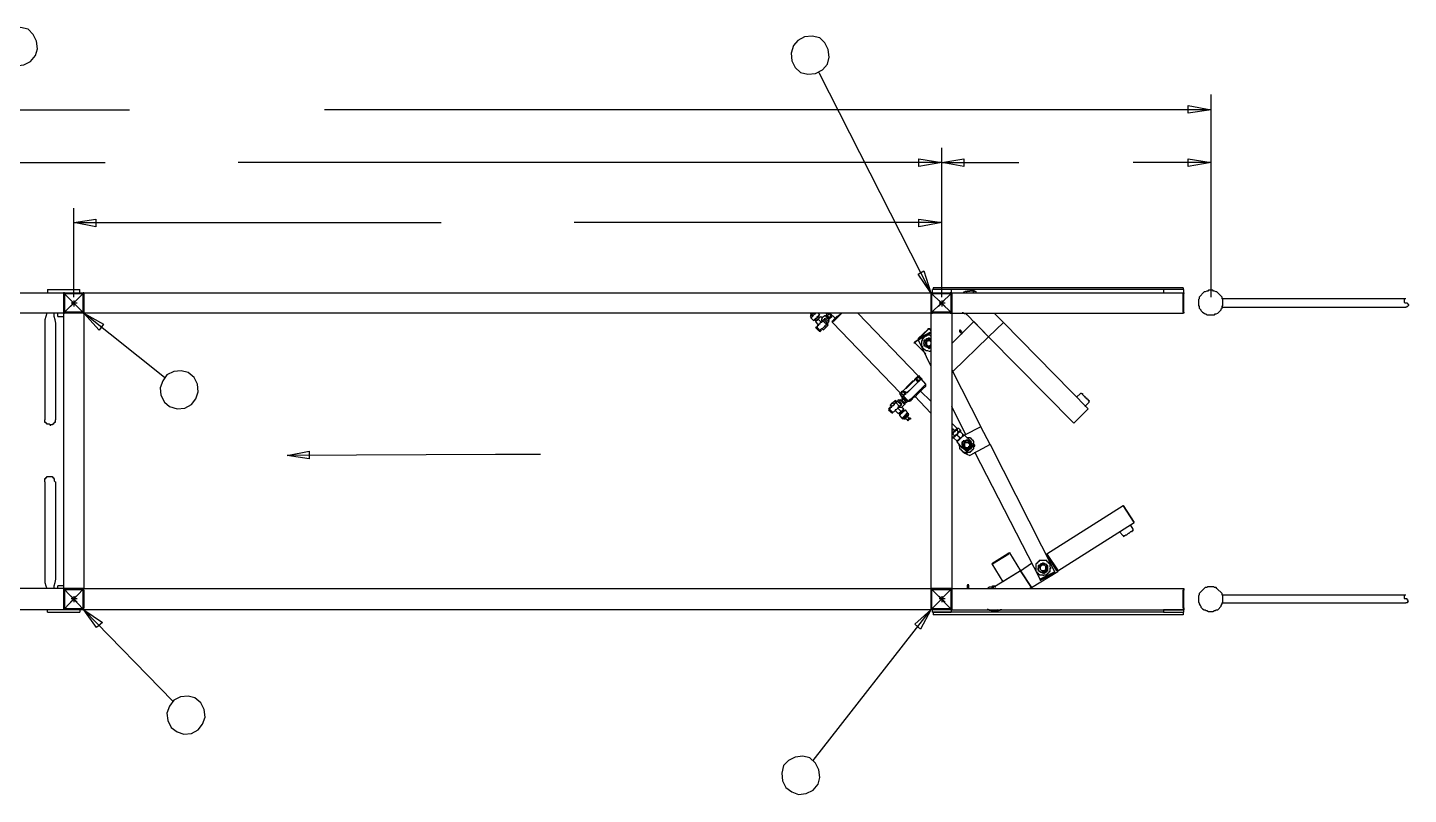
# Model space of a CAD drawing. Extents: x 41 to 1544, y 35 to 1189.
# Drawn here: x 344.3 to 735.6, y 509.3 to 726.5 of the extents above; entities that cross this region are included whole.
import ezdxf

# ---------------------------------------------------------------- set-up
doc = ezdxf.new("R2010")
doc.units = 0
doc.layers.add('2345-64C-02_Sort_layout', color=7, linetype='CONTINUOUS')

msp = doc.modelspace()

# ---------------------------------------------------------------- linework, layer by layer
at = {"layer": '2345-64C-02_Sort_layout', "color": 7}
for points in [[(339.12, 716.4), (341.04, 715.68), (343.2, 715.92), (345.12, 716.88), (346.56, 718.56), (347.04, 720.48), (346.8, 722.64), (345.84, 724.56), (344.4, 726), (342.24, 726.48), (340.08, 726.24), (338.16, 725.28), (336.72, 723.84), (336.24, 721.68), (336.48, 719.52), (337.44, 717.6), (339.12, 716.4)], [(563.28, 713.76), (565.44, 713.28), (567.6, 713.52), (569.52, 714.48), (570.96, 716.16), (571.44, 718.08), (571.2, 720.24), (570.24, 722.16), (568.8, 723.6), (566.64, 724.08), (564.48, 723.84), (562.56, 722.88), (561.36, 721.44), (560.64, 719.28), (560.88, 717.12), (561.84, 715.2), (563.28, 713.76)], [(568.56, 713.76), (600.24, 651.36), (596.64, 656.64), (598.32, 657.6), (600.24, 651.36)], [(679.68, 703.2), (673.2, 702.24), (673.2, 704.4), (679.68, 703.2)], [(679.68, 650.16), (679.68, 707.52)], [(121.92, 703.2), (373.2, 703.2)], [(679.68, 703.2), (428.4, 703.2)], [(603.36, 688.32), (596.88, 687.12), (596.88, 689.28), (603.36, 688.32)], [(603.36, 650.16), (603.36, 692.4)], [(603.36, 650.16), (603.36, 692.4)], [(603.36, 688.32), (609.6, 689.28), (609.6, 687.12), (603.36, 688.32)], [(679.68, 688.32), (673.2, 687.12), (673.2, 689.28), (679.68, 688.32)], [(679.68, 650.16), (679.68, 692.4)], [(161.76, 688.32), (366.24, 688.32)], [(603.36, 688.32), (403.92, 688.32)], [(603.36, 688.32), (625.2, 688.32)], [(679.68, 688.32), (657.6, 688.32)], [(357.36, 650.16), (357.36, 675.36)], [(603.36, 650.16), (603.36, 675.36)], [(357.36, 671.28), (363.6, 672.24), (363.6, 670.08), (357.36, 671.28)], [(357.36, 671.28), (461.52, 671.28)], [(603.36, 671.28), (499.2, 671.28)], [(603.36, 671.28), (596.88, 670.08), (596.88, 672.24), (603.36, 671.28)], [(164.64, 651.36), (354.48, 651.36), (354.48, 651.12)], [(349.92, 652.32), (359.04, 652.32)], [(349.92, 652.32), (349.92, 651.36)], [(354.72, 651.36), (354.48, 651.36), (354.48, 651.12)], [(354.72, 651.36), (354.48, 651.36)], [(354.48, 645.6), (360.24, 651.36)], [(354.48, 651.36), (360.24, 645.6)], [(354.48, 651.12), (354.48, 645.84)], [(354.48, 651.12), (354.48, 645.84)], [(354.72, 651.36), (360, 651.36)], [(354.72, 651.12), (354.72, 645.84)], [(354.72, 651.12), (360, 651.12)], [(359.04, 651.36), (359.04, 652.32)], [(360.24, 651.12), (360.24, 651.36), (360, 651.36)], [(360, 645.84), (360, 651.12)], [(360.24, 651.36), (600.24, 651.36), (600.24, 651.12)], [(360.24, 651.12), (360.24, 651.36)], [(360.24, 651.12), (360.24, 645.84)], [(360.24, 645.84), (360.24, 651.12)], [(600.72, 651.36), (600.24, 651.36), (600.24, 651.12)], [(606.24, 651.36), (600.24, 645.6)], [(600.24, 651.36), (606.24, 645.6)], [(600.24, 651.12), (600.24, 645.84)], [(600.24, 651.12), (600.24, 645.84)], [(600.72, 651.12), (600.48, 651.12)], [(600.48, 651.12), (600.48, 645.84)], [(606, 652.32), (600.72, 652.32)], [(600.72, 651.36), (600.72, 652.32)], [(600.72, 651.36), (605.76, 651.36)], [(600.72, 651.12), (605.76, 651.12)], [(671.76, 652.8), (600.96, 652.8)], [(600.96, 652.8), (600.96, 652.32)], [(666.24, 652.32), (600.96, 652.32)], [(606.24, 651.12), (606.24, 651.36), (605.76, 651.36)], [(605.76, 651.36), (606, 651.36)], [(606, 651.12), (605.76, 651.12)], [(605.76, 645.6), (606, 645.6), (606, 645.84), (606.24, 645.84), (606.24, 651.12)], [(606, 652.32), (606, 651.36)], [(606, 645.84), (606, 651.12)], [(606.24, 651.36), (606.24, 645.6)], [(606.24, 651.36), (671.76, 651.36)], [(609.6, 651.36), (609.6, 651.6), (609.84, 651.6), (610.08, 651.84), (611.28, 651.84)], [(610.32, 651.36), (610.56, 651.84)], [(612.24, 651.84), (610.56, 651.84)], [(611.28, 652.08), (612.48, 652.08), (612.48, 651.84), (612.96, 651.84), (612.96, 651.6), (613.2, 651.6)], [(612.48, 651.36), (612.24, 651.84)], [(666.24, 652.32), (666.24, 651.36)], [(672, 652.32), (666.24, 652.32)], [(666.24, 651.36), (672, 651.36)], [(671.76, 652.8), (671.76, 652.32)], [(671.76, 651.36), (671.76, 645.6)], [(671.76, 645.84), (671.76, 651.12)], [(672, 651.36), (672, 652.32)], [(672, 651.36), (672, 651.12)], [(672, 645.84), (672, 651.12)], [(679.68, 645.12), (680.64, 645.12), (680.88, 645.36), (681.12, 645.36), (681.6, 645.6), (682.56, 646.56), (682.56, 646.8), (682.8, 647.04), (682.8, 647.52), (683.04, 647.76), (683.04, 649.44), (682.8, 649.68), (682.8, 650.16), (681.36, 651.6), (681.12, 651.6), (680.64, 651.84), (680.4, 651.84), (680.16, 652.08), (678.96, 652.08), (678.72, 651.84), (678.48, 651.84), (678, 651.6), (677.76, 651.6), (676.32, 650.16), (676.32, 649.68), (676.08, 649.44), (676.08, 647.76), (676.32, 647.52), (676.32, 647.04), (676.8, 646.56), (676.8, 646.32), (677.28, 645.84), (677.76, 645.6), (678, 645.36), (678.24, 645.36), (678.48, 645.12), (679.68, 645.12)], [(734.88, 649.68), (682.8, 649.68)], [(734.88, 649.68), (734.64, 649.68), (734.4, 649.44), (734.4, 648.72), (734.64, 648.48), (734.88, 648.48), (735.12, 648.48), (735.6, 648), (735.6, 647.76), (735.36, 647.52), (735.12, 647.52), (735.12, 647.28), (734.88, 647.28)], [(354.48, 645.84), (354.48, 645.6), (354.72, 645.6)], [(354.48, 645.84), (354.48, 645.6)], [(354.72, 645.84), (354.72, 645.84)], [(360, 645.84), (354.72, 645.84)], [(358.08, 649.2), (356.4, 647.52)], [(356.64, 649.2), (358.32, 647.52)], [(356.64, 648.48), (358.32, 648.48)], [(357.36, 649.2), (357.36, 647.52)], [(360, 645.84), (360, 645.84)], [(360, 645.6), (360.24, 645.6), (360.24, 645.84)], [(600.24, 645.84), (600.24, 645.6), (360.24, 645.6), (360.24, 645.84)], [(600.24, 645.84), (600.48, 645.84), (600.48, 645.6), (600.72, 645.6)], [(600.48, 645.84), (600.72, 645.84)], [(605.76, 645.84), (600.72, 645.84)], [(604.08, 649.2), (602.4, 647.52)], [(602.64, 649.2), (604.32, 647.52)], [(602.64, 648.48), (604.32, 648.48)], [(603.36, 649.2), (603.36, 647.52)], [(605.76, 645.84), (606, 645.84)], [(610.56, 645.12), (610.32, 645.36), (609.84, 645.36), (609.6, 645.6), (609.36, 645.6), (609.36, 645.84)], [(672, 645.84), (672, 645.6)], [(682.8, 647.28), (734.88, 647.28)], [(354.48, 645.6), (211.2, 645.6)], [(349.68, 645.6), (349.44, 644.64), (349.2, 643.68), (349.2, 642.72), (349.2, 641.76)], [(349.2, 642.24), (349.2, 641.52)], [(352.32, 641.76), (352.32, 642.72), (352.08, 643.68), (351.84, 644.64), (351.84, 645.6)], [(352.32, 641.52), (352.32, 642.24)], [(352.8, 644.64), (352.8, 645.6)], [(352.8, 644.64), (354.48, 644.64)], [(354.48, 645.6), (354.48, 567.6)], [(360.24, 645.6), (354.48, 645.6)], [(360, 645.6), (354.72, 645.6)], [(360.24, 645.6), (360.24, 567.6)], [(383.04, 627.36), (360.24, 645.6), (365.76, 642.48), (364.56, 640.8), (360.24, 645.6)], [(566.16, 645.6), (566.4, 645.36)], [(566.16, 644.4), (566.4, 644.4), (567.36, 645.36), (567.6, 645.36), (567.6, 645.6)], [(566.16, 645.12), (566.64, 645.6)], [(566.16, 645.12), (566.4, 644.88)], [(566.16, 644.64), (566.4, 645.12)], [(566.16, 644.64), (566.4, 644.4)], [(566.16, 644.4), (567.12, 643.44)], [(567.12, 645.6), (566.4, 645.12)], [(566.4, 645.12), (566.64, 644.88)], [(567.12, 643.44), (567.12, 643.68), (567.36, 643.68), (567.36, 643.92), (567.6, 643.92), (567.6, 644.16), (567.84, 644.16), (568.08, 644.4), (568.08, 644.64), (568.32, 644.64), (568.32, 644.88), (568.56, 644.88), (568.56, 645.12), (568.8, 645.12)], [(567.36, 645.6), (567.6, 645.36)], [(568.56, 644.64), (568.32, 644.4), (568.08, 644.4), (568.08, 644.16), (567.84, 644.16), (567.84, 643.92), (567.6, 643.92), (567.6, 643.68), (567.36, 643.68)], [(567.36, 643.68), (567.6, 643.68)], [(567.36, 643.68), (567.6, 643.44)], [(567.6, 643.2), (568.32, 643.92)], [(567.6, 643.2), (568.32, 642.24)], [(569.52, 643.44), (569.52, 643.2), (569.28, 642.96), (569.04, 642.96), (568.8, 642.72), (568.8, 642.48), (568.56, 642.48), (568.32, 642.24), (568.32, 642), (568.08, 642), (568.08, 641.76), (567.84, 641.76)], [(568.8, 645.12), (568.32, 645.6)], [(568.32, 643.92), (569.04, 644.64), (569.52, 644.16)], [(568.32, 643.92), (569.28, 642.96)], [(568.56, 644.64), (568.56, 644.88)], [(568.8, 644.4), (568.56, 644.64)], [(568.8, 640.56), (569.04, 640.8), (569.04, 641.04), (569.28, 641.04), (569.28, 641.28), (569.52, 641.28), (570.72, 642.48)], [(570.24, 644.88), (569.28, 644.16)], [(569.52, 644.16), (569.28, 643.92), (569.28, 643.44), (569.52, 643.44), (569.52, 643.2)], [(569.52, 643.44), (569.76, 643.44), (569.76, 643.68), (570, 643.68), (570, 643.92)], [(570.72, 642.48), (569.52, 643.44)], [(570, 643.68), (570, 643.92), (570.24, 643.92), (570.24, 644.16)], [(570.96, 642.72), (570, 643.92)], [(570.72, 644.4), (570.72, 644.64), (570.48, 644.64), (570.48, 644.88), (570.24, 644.88)], [(571.2, 643.2), (570.24, 644.16)], [(570.48, 641.52), (570.24, 642)], [(570.72, 645.12), (570.48, 644.88), (570.72, 644.88)], [(571.44, 643.92), (571.44, 644.16), (571.2, 644.16), (571.2, 644.4), (570.96, 644.4), (570.96, 644.64), (570.72, 644.64), (570.72, 644.88), (570.48, 644.88)], [(570.96, 642.48), (570.72, 642.24), (570.48, 642.24)], [(571.2, 642.24), (570.48, 641.52)], [(570.72, 645.36), (571.2, 645.6)], [(570.96, 644.88), (570.72, 645.36)], [(570.72, 644.4), (571.44, 643.68)], [(570.96, 642.72), (570.96, 642.48), (570.72, 642.48)], [(571.2, 642.48), (570.96, 642.48), (570.72, 642.48)], [(570.96, 644.88), (571.44, 645.36), (571.92, 644.88)], [(570.96, 644.88), (571.44, 644.4)], [(571.44, 643.2), (570.96, 642.72)], [(571.2, 642.48), (570.96, 642.72)], [(571.2, 642.24), (570.96, 642.48)], [(571.44, 645.36), (571.2, 645.6)], [(571.2, 643.92), (571.44, 643.92)], [(571.2, 643.2), (571.44, 643.68)], [(571.44, 643.2), (571.2, 643.44)], [(571.44, 645.6), (571.44, 645.36)], [(572.16, 644.88), (572.16, 645.12), (571.92, 645.12), (571.92, 645.36), (571.68, 645.36), (571.68, 645.6), (571.44, 645.6)], [(571.44, 644.4), (571.92, 644.88)], [(571.44, 644.4), (571.68, 644.16)], [(571.44, 643.92), (571.68, 644.16)], [(573.12, 644.16), (571.68, 645.6)], [(571.68, 644.16), (572.16, 644.64)], [(571.92, 644.88), (572.16, 644.88)], [(571.92, 644.88), (572.16, 644.64)], [(574.8, 645.6), (573.84, 644.64), (573.6, 644.64), (573.12, 644.16), (573.12, 643.92), (572.88, 643.92), (572.64, 643.68), (572.64, 643.44), (572.4, 643.44), (572.4, 643.2), (572.16, 643.2)], [(572.16, 644.88), (572.4, 644.88)], [(572.16, 643.2), (572.4, 642.96)], [(575.04, 645.6), (572.88, 643.44), (572.64, 643.44), (572.64, 643.2), (572.4, 643.2), (572.4, 642.96)], [(575.04, 645.6), (572.88, 643.44), (572.64, 643.44), (572.64, 643.2), (572.4, 643.2), (572.4, 642.96)], [(572.4, 642.96), (591.6, 623.04)], [(596.64, 627.84), (579.6, 645.6)], [(600.24, 645.6), (600.24, 567.6)], [(606.24, 645.6), (600.24, 645.6)], [(605.76, 645.6), (600.72, 645.6)], [(606.24, 645.6), (606.24, 567.6)], [(606.24, 645.6), (671.76, 645.6)], [(612.48, 643.2), (606.24, 636.96)], [(612.48, 643.2), (616.56, 638.88), (606.48, 629.04)], [(616.56, 638.88), (610.08, 645.6)], [(616.56, 638.88), (620.88, 642.96)], [(620.88, 642.96), (618.24, 645.6)], [(620.88, 642.96), (644.88, 618.48), (640.8, 614.4)], [(672, 645.6), (671.76, 645.6)], [(349.2, 641.76), (349.2, 624)], [(352.32, 624), (352.32, 641.76)], [(567.84, 641.76), (567.84, 641.52), (567.6, 641.52)], [(567.6, 641.52), (568.56, 640.56)], [(567.84, 641.76), (568.8, 640.56)], [(568.8, 640.56), (568.56, 640.56)], [(569.04, 640.56), (568.8, 640.8)], [(569.04, 640.56), (568.8, 640.32), (568.8, 640.56)], [(569.04, 640.8), (569.28, 640.8), (569.04, 640.56)], [(569.76, 640.8), (569.52, 641.28)], [(570.48, 641.52), (569.76, 640.8)], [(595.68, 637.44), (596.64, 638.16)], [(595.68, 637.2), (596.64, 638.16)], [(595.92, 637.44), (596.64, 638.16)], [(596.64, 638.4), (599.52, 641.04)], [(596.64, 638.4), (600.24, 640.32)], [(596.64, 638.4), (596.64, 638.4), (596.64, 638.16), (596.88, 638.16), (596.64, 638.16)], [(600.24, 630.72), (596.64, 638.16)], [(596.88, 638.16), (600.24, 640.08)], [(596.88, 638.16), (600.24, 640.08)], [(597.12, 638.64), (599.76, 641.28), (600.24, 640.56)], [(597.12, 638.64), (599.52, 641.04)], [(600.24, 639.12), (600, 639.36), (599.28, 639.36), (599.04, 639.12), (598.8, 639.12), (598.56, 638.88), (598.32, 638.88), (598.32, 638.64), (597.84, 638.16), (597.84, 637.92), (597.6, 637.68), (597.6, 636.48), (597.84, 636.24), (597.84, 636), (598.32, 635.52), (598.32, 635.28), (598.56, 635.28), (598.8, 635.04), (599.28, 635.04), (599.76, 634.8), (600, 634.8), (600.24, 635.04)], [(599.04, 636), (598.56, 636.48), (598.56, 636.72), (598.32, 636.96), (598.32, 637.2), (598.56, 637.44), (598.56, 637.68), (599.04, 638.16)], [(599.04, 638.16), (598.8, 637.92), (598.32, 637.92)], [(598.32, 637.92), (598.32, 637.68), (598.32, 637.44), (598.32, 637.2)], [(600.24, 637.44), (600.24, 637.68), (600, 637.68), (600, 637.92), (599.52, 637.92), (599.52, 637.68), (599.28, 637.68), (599.04, 637.44), (599.04, 636.72), (599.52, 636.24), (599.76, 636.24), (600, 636.48), (600.24, 636.48), (600.24, 636.24), (599.28, 636.24), (599.28, 636.48), (599.04, 636.48), (599.04, 636.72), (598.8, 636.72), (598.8, 637.2), (599.04, 637.44), (599.04, 637.68), (599.28, 637.92), (600.24, 637.92), (600.24, 637.68)], [(599.76, 638.64), (599.52, 638.4), (599.04, 638.16)], [(599.04, 638.16), (599.04, 638.4), (600.24, 638.4)], [(599.52, 641.04), (599.52, 641.28), (599.76, 641.28)], [(599.76, 641.28), (600, 641.28)], [(599.76, 638.64), (600, 638.4), (600.24, 638.16)], [(608.4, 640.32), (608.64, 640.32), (608.88, 640.56), (608.64, 640.8), (608.4, 640.8), (608.4, 640.32)], [(608.4, 640.32), (608.64, 640.32), (608.64, 640.08)], [(608.88, 640.32), (608.88, 640.56), (608.64, 640.56), (608.64, 640.8)], [(608.64, 640.08), (609.12, 639.6)], [(609.36, 640.08), (608.88, 640.32)], [(616.56, 638.88), (640.8, 614.4)], [(595.68, 637.2), (595.44, 637.2), (595.68, 637.2), (595.68, 637.44)], [(595.68, 637.2), (598.8, 634.08)], [(598.32, 637.2), (598.32, 636.96), (598.32, 636.72), (598.32, 636.48), (598.32, 636.24)], [(599.04, 636), (598.8, 636.24), (598.32, 636.24)], [(600.24, 636), (599.28, 636), (599.04, 636.24)], [(599.76, 635.52), (599.52, 635.76), (599.04, 636)], [(599.76, 635.52), (600, 635.76), (600.24, 636)], [(600.24, 636.48), (600.24, 636.72)], [(384.48, 619.2), (386.64, 618.48), (388.8, 618.72), (390.72, 619.68), (391.92, 621.36), (392.64, 623.28), (392.4, 625.44), (391.44, 627.36), (389.76, 628.8), (387.84, 629.28), (385.68, 629.04), (383.76, 628.08), (382.56, 626.4), (381.84, 624.48), (382.08, 622.32), (383.04, 620.4), (384.48, 619.2)], [(594.24, 625.44), (595.2, 626.4), (595.44, 626.4), (595.68, 626.64), (595.68, 626.88), (596.16, 627.36), (596.4, 627.36), (596.4, 627.6), (596.64, 627.6), (596.64, 627.84), (596.88, 627.84)], [(595.92, 627.12), (595.92, 626.88), (594.24, 625.2)], [(597.6, 627.12), (597.6, 626.88), (597.36, 626.88), (597.36, 626.64), (597.12, 626.64), (596.88, 626.4), (596.88, 626.16), (596.64, 626.16), (594.96, 624.48), (596.64, 626.16)], [(595.92, 627.12), (596.16, 626.4)], [(595.92, 627.12), (596.16, 627.12)], [(596.4, 627.36), (596.4, 627.36), (596.16, 627.12)], [(596.4, 626.88), (596.16, 627.12)], [(596.16, 626.4), (596.4, 626.64)], [(596.64, 626.16), (596.16, 626.4)], [(596.88, 627.84), (596.64, 627.6), (596.4, 627.6)], [(596.4, 626.88), (596.4, 627.36), (596.88, 627.36)], [(596.88, 627.36), (596.64, 627.36), (596.4, 627.36), (596.4, 627.36)], [(596.4, 626.64), (596.4, 626.88)], [(596.64, 626.64), (596.4, 626.64), (596.4, 626.88)], [(596.4, 626.64), (596.4, 626.64), (596.64, 626.64)], [(596.64, 626.64), (596.88, 626.64), (596.88, 626.4)], [(596.64, 626.64), (597.12, 626.64)], [(596.64, 626.16), (596.88, 626.4)], [(597.6, 627.12), (596.88, 627.84)], [(596.88, 627.84), (597.12, 627.84)], [(596.88, 627.36), (597.12, 627.12), (597.12, 626.64)], [(596.88, 627.36), (597.12, 627.12)], [(597.12, 626.64), (596.88, 626.4)], [(597.12, 627.12), (597.12, 626.88), (597.12, 626.64)], [(597.12, 626.64), (597.6, 627.12)], [(597.6, 627.12), (597.84, 627.12)], [(598.8, 625.44), (597.6, 626.88)], [(606.24, 629.52), (614.4, 613.44)], [(349.2, 624), (349.2, 615.36)], [(352.32, 615.36), (352.32, 624)], [(591.36, 622.8), (591.6, 622.8), (591.6, 623.04), (591.84, 623.04), (592.08, 623.28), (592.08, 623.52), (592.32, 623.52), (594.24, 625.44)], [(591.84, 623.04), (591.6, 622.8), (591.36, 622.8)], [(591.36, 622.8), (592.08, 621.84)], [(591.36, 622.8), (591.6, 622.8)], [(592.32, 622.56), (592.08, 622.56), (592.08, 622.8), (592.08, 623.04), (591.84, 623.04), (592.08, 623.04), (592.08, 623.28), (592.56, 623.28)], [(592.08, 623.28), (592.08, 623.28), (591.84, 623.04)], [(592.08, 622.8), (591.84, 623.04)], [(592.32, 623.52), (592.08, 623.28)], [(592.08, 622.56), (592.08, 622.8)], [(592.08, 622.56), (592.32, 622.56)], [(592.08, 621.84), (592.56, 622.32)], [(594.24, 625.2), (593.28, 624.24), (593.04, 624.24), (592.32, 623.52)], [(594.96, 624.48), (593.52, 623.04), (593.28, 623.04), (593.04, 622.8), (593.04, 622.56), (592.8, 622.56), (592.56, 622.32), (592.56, 622.08), (592.32, 622.08), (592.32, 621.84)], [(592.8, 623.28), (592.56, 623.28), (592.32, 623.28), (592.32, 623.52), (592.56, 623.52)], [(592.32, 623.52), (593.04, 623.28)], [(592.32, 622.56), (592.56, 622.32), (592.56, 622.56), (592.8, 622.56)], [(592.32, 622.56), (592.56, 622.32)], [(592.56, 623.28), (592.56, 623.04), (592.8, 623.04), (592.8, 622.8)], [(592.8, 622.56), (592.56, 622.32)], [(593.04, 623.28), (592.8, 623.28), (592.8, 623.04), (592.8, 622.8)], [(592.8, 622.8), (593.04, 622.8)], [(592.8, 622.8), (592.8, 622.56)], [(593.04, 622.8), (592.8, 622.56)], [(593.04, 622.8), (593.52, 623.28), (593.76, 623.28), (594.96, 624.48)], [(593.04, 622.8), (593.04, 623.28)], [(593.04, 622.8), (593.28, 622.8)], [(593.76, 620.64), (594, 620.64), (594, 620.88), (594.24, 620.88), (594.24, 621.12), (594.48, 621.12), (594.48, 621.36), (594.72, 621.36), (597.36, 624), (597.6, 624), (597.6, 624.24), (598.08, 624.72), (598.32, 624.72), (598.32, 624.96), (598.56, 625.2), (598.56, 625.2), (598.8, 625.2), (598.8, 625.44)], [(596.64, 622.8), (595.68, 621.84), (595.44, 621.84), (594.96, 621.36), (594.96, 621.12), (594.72, 621.12), (594.72, 620.88), (594.48, 620.88), (594.48, 620.64), (594.24, 620.64)], [(598.8, 624.96), (597.84, 624), (597.6, 624), (597.6, 623.76), (596.64, 622.8)], [(600.24, 620.64), (597.36, 623.52)], [(598.8, 624.96), (598.8, 625.44)], [(642.72, 622.8), (641.52, 621.84)], [(642.96, 622.8), (642.72, 622.8)], [(642.96, 622.8), (643.2, 622.8), (643.2, 622.56), (643.68, 622.08), (643.92, 622.08), (643.92, 621.84), (644.16, 621.6), (644.4, 621.6), (644.4, 621.36), (644.64, 621.36), (644.64, 621.12), (644.88, 621.12), (644.88, 620.88), (645.12, 620.88), (645.12, 620.64)], [(588.24, 618.48), (588.48, 618.72)], [(588.24, 618.48), (588.48, 618.48)], [(588.24, 618.24), (588.48, 618.24), (588.48, 618.48)], [(591.36, 619.2), (591.12, 618.96), (590.88, 618.96), (590.88, 618.72), (590.4, 618.24), (590.16, 618.24), (590.16, 618), (589.68, 617.52), (589.44, 617.52), (588.48, 618.48), (588.72, 618.48), (588.72, 618.72), (588.96, 618.96), (589.2, 618.96), (589.2, 619.2), (589.44, 619.44), (589.68, 619.44), (589.92, 619.68), (589.92, 619.92), (590.16, 620.16), (590.4, 620.16), (591.36, 619.2)], [(588.48, 618.72), (588.72, 618.96), (588.72, 618.72)], [(588.48, 618.72), (588.72, 618.48)], [(588.72, 619.44), (589.44, 620.16)], [(588.72, 619.44), (589.2, 619.2)], [(589.44, 620.16), (590.16, 620.88)], [(589.44, 620.16), (589.92, 619.68)], [(590.4, 620.64), (590.16, 620.88)], [(590.16, 620.4), (590.4, 620.64)], [(590.16, 620.4), (590.4, 620.16)], [(590.4, 620.16), (590.4, 620.4), (590.64, 620.4), (590.64, 620.64)], [(590.4, 620.64), (590.64, 620.64), (590.88, 620.64)], [(590.4, 620.64), (590.4, 620.4)], [(590.64, 620.64), (590.88, 620.64), (590.88, 620.88), (591.12, 620.88), (591.12, 621.12)], [(591.84, 619.68), (590.64, 620.64)], [(591.12, 618.96), (592.08, 618.96), (592.56, 618.48), (591.84, 617.76), (590.88, 618.72)], [(591.36, 620.88), (591.12, 621.12)], [(591.6, 621.12), (591.36, 620.64)], [(592.08, 619.92), (591.36, 620.64)], [(591.84, 619.68), (591.84, 619.44), (591.6, 619.44), (591.36, 619.2)], [(591.6, 621.12), (592.32, 620.16)], [(592.32, 621.12), (592.08, 620.88), (591.84, 620.88)], [(592.08, 619.92), (591.84, 619.68)], [(592.08, 621.84), (592.32, 621.84)], [(592.08, 621.36), (592.56, 621.6)], [(592.56, 621.12), (592.08, 621.36)], [(592.8, 619.92), (592.8, 620.16), (592.56, 620.16), (592.56, 620.4), (592.32, 620.64), (592.08, 620.64), (592.08, 620.88)], [(592.08, 618.96), (592.8, 619.68), (592.8, 619.92), (592.56, 619.92), (592.56, 620.16), (592.32, 620.16)], [(592.32, 622.08), (592.56, 621.84)], [(593.76, 620.64), (593.76, 620.88), (592.8, 621.84), (592.56, 621.84)], [(592.8, 621.36), (592.56, 621.6)], [(592.56, 621.12), (592.8, 621.36), (593.28, 620.88)], [(592.56, 621.12), (593.04, 620.4)], [(593.04, 621.6), (592.8, 621.6)], [(592.8, 619.92), (593.04, 620.4)], [(592.8, 619.92), (593.04, 619.92)], [(593.04, 620.4), (593.28, 620.88)], [(593.04, 620.4), (593.28, 620.16)], [(593.28, 620.88), (593.76, 620.64)], [(593.28, 620.16), (593.76, 620.64)], [(593.52, 620.88), (593.76, 620.88)], [(593.76, 620.64), (594.24, 620.64)], [(595.68, 622.08), (600.24, 617.28)], [(610.08, 611.28), (606.24, 619.2)], [(640.8, 614.4), (644.88, 618.48)], [(643.92, 619.2), (645.12, 620.4)], [(645.12, 620.4), (645.12, 620.64)], [(350.64, 613.92), (350.4, 614.16), (349.68, 614.16), (349.68, 614.4), (349.44, 614.4), (349.44, 614.64), (349.2, 614.64), (349.2, 615.36)], [(352.32, 615.36), (352.08, 615.36), (352.08, 614.64), (351.84, 614.64), (351.84, 614.4), (351.6, 614.4), (351.6, 614.16), (351.36, 614.16), (351.36, 613.92), (350.64, 613.92), (350.64, 613.68)], [(588.24, 618.24), (589.44, 617.28)], [(589.44, 617.28), (589.44, 617.28), (589.44, 617.52)], [(591.12, 617.04), (590.16, 618)], [(591.84, 617.76), (591.12, 617.04)], [(591.12, 617.28), (591.36, 617.04)], [(593.04, 618.24), (592.08, 617.28), (591.84, 617.28), (591.84, 617.04), (591.6, 617.04), (591.6, 616.8), (591.36, 616.8), (591.36, 616.56)], [(591.36, 617.04), (591.6, 617.04), (591.6, 617.28), (591.84, 617.28), (591.84, 617.52), (592.08, 617.52)], [(591.36, 617.04), (591.6, 616.8)], [(591.36, 616.56), (592.08, 615.84)], [(592.08, 617.52), (592.08, 617.76), (592.32, 617.76), (592.32, 618), (592.56, 618)], [(593.76, 617.28), (593.52, 617.28), (593.52, 617.04), (593.28, 617.04), (593.04, 616.8), (593.04, 616.56), (592.8, 616.56), (592.8, 616.32), (592.56, 616.32), (592.32, 616.08), (592.32, 615.84), (592.08, 615.84)], [(592.32, 615.6), (592.08, 615.84)], [(592.8, 618), (592.56, 618), (592.32, 618.24)], [(592.8, 616.08), (592.32, 615.6)], [(592.8, 616.08), (592.56, 616.32)], [(592.56, 615.84), (592.8, 615.6)], [(593.52, 616.56), (592.8, 616.08)], [(594, 616.56), (593.76, 616.56), (593.76, 616.32), (593.52, 616.32), (593.04, 615.84), (593.04, 615.6), (592.8, 615.6)], [(593.76, 617.28), (593.04, 618.24)], [(593.04, 615.84), (593.52, 615.36)], [(593.52, 616.56), (593.28, 617.04)], [(594, 617.04), (593.52, 617.28)], [(593.52, 616.56), (594, 617.04)], [(594, 615.84), (593.52, 616.32)], [(594.24, 615.84), (594, 615.84), (594, 615.6), (593.76, 615.6), (593.76, 615.36), (593.52, 615.36)], [(593.52, 615.36), (593.76, 615.12)], [(594, 616.56), (593.76, 616.8)], [(594.48, 615.84), (594.48, 615.6), (594.24, 615.6), (593.76, 615.12)], [(594.48, 615.84), (594.24, 615.84)], [(607.68, 612.96), (606.24, 614.4)], [(606.24, 611.52), (606.48, 611.76), (606.48, 612), (606.72, 612), (607.44, 612.72), (607.68, 612.72), (607.68, 612.96)], [(606.72, 612), (606.96, 612.24), (606.96, 612.48), (606.72, 612.48), (606.72, 612.72), (606.48, 612.72), (606.48, 612.48), (606.24, 612.48), (606.24, 612), (606.72, 612)], [(607.68, 612.72), (607.44, 612.72), (607.44, 612.48), (607.2, 612.24), (606.96, 612.24), (606.96, 612), (606.72, 612), (606.72, 611.76), (606.48, 611.76), (606.48, 611.52), (606.24, 611.52), (606.24, 611.28)], [(606.24, 611.28), (606.24, 611.28), (606.48, 611.28)], [(606.24, 610.56), (606.48, 610.32)], [(606.96, 612), (606.96, 612), (606.72, 611.76), (606.48, 611.52), (606.48, 611.28)], [(606.48, 611.28), (606.96, 610.8)], [(606.48, 610.32), (606.72, 610.56)], [(606.72, 610.56), (606.96, 610.56), (606.96, 610.8), (607.2, 610.8), (607.68, 611.28)], [(607.2, 610.8), (606.96, 610.56), (606.72, 610.32)], [(607.2, 610.8), (606.96, 610.8), (606.96, 610.56), (606.72, 610.56), (606.72, 610.32)], [(606.72, 610.56), (606.96, 610.56), (606.96, 610.8)], [(606.72, 610.32), (606.72, 610.56)], [(607.68, 612.48), (607.2, 612.24), (606.96, 612)], [(607.92, 612), (607.92, 611.76), (607.68, 611.52), (607.68, 611.28), (607.68, 611.28), (607.44, 611.04), (607.2, 611.04), (606.96, 610.8)], [(608.16, 611.76), (607.2, 610.8)], [(607.68, 611.04), (607.44, 611.04), (607.2, 610.8)], [(607.68, 612.72), (607.68, 612.96)], [(608.16, 612.96), (607.92, 612.96), (607.68, 612.72)], [(607.92, 612.96), (607.92, 612.96), (607.68, 612.96), (607.68, 612.72)], [(607.68, 612.72), (607.68, 612.48)], [(607.68, 612.48), (607.92, 612)], [(607.68, 611.04), (607.92, 611.28), (607.92, 611.76), (608.16, 611.76), (608.4, 612), (608.64, 612), (609.36, 611.28)], [(607.68, 611.28), (608.16, 611.76), (608.16, 612), (608.4, 612)], [(607.68, 611.04), (608.64, 610.32)], [(608.16, 612.96), (607.92, 612.96)], [(608.4, 612), (608.16, 612), (607.92, 612)], [(608.16, 612.96), (608.64, 612.48), (608.64, 612.24), (608.4, 612)], [(608.64, 612.24), (608.4, 612.24), (608.4, 612), (608.16, 612), (608.16, 611.76)], [(608.64, 610.32), (608.4, 610.08), (608.16, 609.84), (608.16, 609.6), (609.12, 610.56)], [(608.4, 612), (608.4, 612), (608.4, 612.24), (608.64, 612.24)], [(608.64, 612.24), (608.64, 612.48)], [(608.64, 612.24), (608.64, 612)], [(608.64, 610.32), (608.88, 610.32), (609.12, 610.56)], [(609.12, 610.56), (609.36, 610.8), (609.36, 611.28)], [(609.12, 610.56), (609.36, 610.8), (609.6, 610.8), (609.6, 611.04)], [(609.6, 611.04), (609.36, 611.28)], [(609.6, 611.04), (609.84, 611.04)], [(609.84, 611.04), (609.6, 611.04)], [(614.4, 613.44), (609.84, 611.04)], [(609.84, 611.04), (611.76, 609.12)], [(617.04, 608.4), (614.4, 613.44)], [(606.48, 610.32), (606.72, 610.32)], [(606.72, 610.32), (607.68, 609.36)], [(608.16, 609.6), (607.92, 609.6), (607.68, 609.36)], [(607.92, 609.36), (607.68, 609.12)], [(607.68, 609.12), (607.68, 609.36)], [(610.32, 606.48), (609.12, 607.44), (607.68, 609.12)], [(607.92, 609.36), (607.92, 609.6), (608.16, 609.6)], [(608.4, 608.4), (608.16, 608.4), (608.16, 608.16), (608.4, 607.92), (608.4, 607.2), (608.64, 607.2), (608.64, 606.96), (608.88, 606.96), (608.88, 606.72), (609.12, 606.72), (609.12, 606.48), (609.36, 606.48), (609.36, 606.24), (610.08, 606.24), (610.32, 606), (610.56, 606), (610.8, 606.24), (611.52, 606.24), (611.52, 606.48), (611.76, 606.48), (611.76, 606.72), (612, 606.72), (612, 606.96), (612.24, 606.96), (612.24, 607.2), (612.48, 607.2), (612.48, 607.92), (612.72, 607.92), (612.72, 608.16)], [(609.12, 608.16), (609.12, 609.12), (609.36, 609.12), (609.36, 609.36), (609.6, 609.36), (609.6, 609.6)], [(609.84, 609.36), (609.6, 609.12), (609.12, 608.88)], [(609.12, 608.88), (609.12, 608.64), (609.12, 608.4), (609.12, 608.16)], [(609.12, 608.16), (609.12, 607.92), (609.12, 607.68), (609.12, 607.44)], [(609.84, 607.2), (609.6, 607.2), (609.12, 607.44)], [(609.84, 607.2), (609.6, 607.44), (609.36, 607.68), (609.36, 607.92), (609.36, 608.16)], [(609.6, 607.92), (609.6, 608.64), (610.08, 609.12), (610.8, 609.12), (610.8, 608.88), (611.28, 608.88), (611.28, 607.92), (611.04, 607.68), (611.04, 607.44), (610.32, 607.44), (610.32, 607.44), (610.08, 607.44), (609.84, 607.68), (609.6, 607.92)], [(610.56, 609.84), (610.32, 609.6), (609.84, 609.36)], [(609.84, 609.36), (610.08, 609.36), (610.08, 609.6), (610.8, 609.6), (611.04, 609.36)], [(609.84, 607.92), (609.84, 607.68), (610.08, 607.68), (610.32, 607.44), (610.8, 607.44), (610.8, 607.68), (611.04, 607.68), (611.04, 607.92), (611.28, 607.92), (611.28, 608.4), (611.04, 608.64), (611.04, 608.88), (609.84, 608.88), (609.84, 608.4), (609.84, 608.16), (609.84, 608.16), (609.84, 607.92)], [(611.76, 608.16), (611.52, 608.16), (611.52, 607.68), (611.04, 607.2), (610.08, 607.2), (609.84, 607.44)], [(610.56, 606.72), (610.32, 606.96), (609.84, 606.96), (609.84, 607.2)], [(612.72, 608.16), (612.48, 608.4), (612.48, 609.36), (612.24, 609.36), (612.24, 609.6), (612, 609.6), (612, 609.84), (611.76, 609.84), (611.76, 610.08), (611.52, 610.08), (611.52, 610.32), (610.32, 610.32)], [(610.56, 609.84), (610.8, 609.6), (611.04, 609.36)], [(610.56, 606.48), (611.76, 607.44), (612.24, 607.92)], [(610.56, 606.72), (610.8, 606.96), (611.04, 606.96), (611.04, 607.2)], [(611.76, 608.16), (611.52, 608.4), (611.52, 608.88), (611.04, 609.36), (610.8, 609.36)], [(611.04, 609.36), (611.52, 609.12), (611.76, 608.88)], [(611.04, 607.2), (611.52, 607.2), (611.76, 607.44)], [(617.04, 608.4), (611.28, 605.28)], [(611.76, 608.88), (612.24, 608.4)], [(611.76, 608.88), (611.76, 608.64), (611.76, 608.4), (611.76, 608.16)], [(611.76, 608.16), (611.76, 607.92), (611.76, 607.68), (611.76, 607.44)], [(612.24, 607.92), (612.24, 608.16), (612.48, 608.16), (612.24, 608.4)], [(617.04, 608.4), (635.28, 572.4)], [(489.6, 605.52), (476.88, 605.52), (417.84, 605.28), (424.08, 606.48), (424.08, 604.32), (417.84, 605.28)], [(609.6, 606), (609.6, 606.24)], [(609.6, 606), (611.28, 605.28)], [(610.32, 606.48), (610.32, 606.24), (610.56, 606.24), (610.56, 606.48)], [(631.2, 570.24), (612.72, 606.24)], [(349.2, 597.84), (349.2, 598.8), (349.44, 598.8), (349.44, 599.04), (349.68, 599.04), (349.68, 599.28), (350.64, 599.28)], [(350.64, 599.28), (351.36, 599.28), (351.36, 599.04), (351.6, 599.04), (351.6, 598.8), (351.84, 598.8), (351.84, 598.08), (352.08, 597.84)], [(349.2, 597.84), (349.2, 589.2)], [(352.32, 589.2), (352.32, 597.84)], [(633.12, 577.44), (654.72, 591.12), (657.84, 586.32)], [(657.84, 586.32), (654.72, 591.12)], [(349.2, 589.2), (349.2, 571.2)], [(352.32, 571.2), (352.32, 589.2)], [(636.24, 572.64), (657.84, 586.32)], [(653.76, 583.68), (654.72, 582.48)], [(657.6, 583.92), (657.36, 583.92), (657.12, 583.68), (656.88, 583.68), (656.4, 583.2), (656.16, 583.2), (655.68, 582.72), (655.44, 582.72), (655.2, 582.48), (654.96, 582.48)], [(657.6, 584.4), (656.88, 585.6)], [(657.6, 583.92), (657.6, 584.4)], [(654.72, 582.48), (654.96, 582.24), (654.96, 582.48)], [(617.52, 574.56), (617.76, 574.56), (617.76, 574.8), (622.32, 577.68)], [(622.56, 577.68), (617.52, 574.56)], [(617.76, 574.56), (622.32, 577.44)], [(622.32, 577.68), (622.56, 577.68)], [(622.56, 577.68), (622.8, 577.68)], [(622.56, 577.68), (625.68, 572.64)], [(634.32, 573.36), (634.08, 573.6), (634.08, 574.56), (633.84, 574.56), (633.84, 574.8), (633.6, 574.8), (633.6, 575.04), (633.36, 575.04), (633.36, 575.28), (633.12, 575.28), (633.12, 575.52), (630.96, 575.52), (630.96, 575.28), (630.72, 575.28), (630.72, 575.04), (630.48, 575.04), (630.48, 574.8), (630.24, 574.8), (630.24, 574.56), (630, 574.56), (630, 572.4), (630.24, 572.4), (630.24, 572.16), (630.48, 572.16), (630.48, 571.92), (630.72, 571.92), (630.72, 571.68), (630.96, 571.68), (630.96, 571.44), (631.92, 571.44), (632.16, 571.2), (632.16, 571.44), (633.12, 571.44), (633.12, 571.68), (633.36, 571.68), (633.36, 571.92), (633.6, 571.92), (633.6, 572.16), (633.84, 572.16), (633.84, 572.4), (634.08, 572.4), (634.08, 573.36), (634.32, 573.36)], [(632.88, 577.2), (633.12, 577.44), (636.24, 572.4)], [(633.12, 577.44), (633.36, 577.44)], [(633.12, 577.44), (633.36, 577.2)], [(636, 572.64), (633.12, 577.2)], [(636.24, 572.88), (633.36, 577.2)], [(349.2, 571.44), (349.2, 570.96)], [(352.32, 570.96), (352.32, 571.44)], [(617.52, 574.56), (617.76, 574.56)], [(617.52, 574.56), (620.64, 569.52)], [(625.68, 572.64), (617.52, 567.6)], [(625.68, 572.64), (620.64, 569.52)], [(625.68, 572.64), (628.8, 574.8)], [(628.8, 567.84), (625.68, 572.64)], [(625.68, 572.64), (628.8, 567.84)], [(628.8, 567.84), (636.24, 572.4)], [(632.88, 572.16), (631.44, 572.16), (631.2, 572.4), (630.96, 572.4), (630.96, 572.64), (630.72, 572.88), (630.72, 573.36), (630.96, 573.6), (630.96, 574.08), (631.2, 574.08), (631.2, 574.32), (631.44, 574.32), (631.44, 574.56)], [(631.44, 574.56), (631.2, 574.32), (630.72, 574.08)], [(630.72, 574.08), (630.72, 573.84), (630.72, 573.6), (630.72, 573.36)], [(630.72, 573.36), (630.72, 573.12), (630.72, 572.88), (630.72, 572.64)], [(631.44, 572.16), (631.2, 572.4), (630.72, 572.64)], [(632.88, 573.84), (632.4, 574.32), (631.68, 574.32), (631.68, 574.08), (631.44, 574.08), (631.2, 573.84), (631.2, 573.12), (631.68, 572.64), (632.64, 572.64), (632.64, 572.88), (632.88, 573.12), (632.88, 573.84), (632.88, 573.12), (632.64, 572.88), (632.64, 572.64), (631.68, 572.64), (631.2, 573.12), (631.2, 573.84), (631.44, 574.08), (631.68, 574.08), (631.68, 574.32), (632.4, 574.32), (632.88, 573.84)], [(635.04, 572.16), (631.2, 570.24)], [(632.16, 574.8), (631.92, 574.8), (631.68, 574.56), (631.44, 574.56)], [(631.44, 574.56), (632.88, 574.56)], [(631.44, 570.24), (635.04, 572.16)], [(632.16, 571.92), (631.92, 571.92), (631.68, 572.16), (631.44, 572.16)], [(635.28, 571.92), (631.44, 570)], [(632.16, 574.8), (632.4, 574.8), (632.64, 574.56), (632.88, 574.56)], [(632.16, 571.92), (632.4, 571.92), (632.64, 572.16), (632.88, 572.16)], [(633.36, 573.36), (633.12, 573.6), (633.12, 574.08), (632.64, 574.56)], [(633.36, 573.36), (633.12, 573.36), (633.12, 572.88), (632.64, 572.4)], [(632.88, 574.56), (633.12, 574.32), (633.36, 574.08)], [(632.88, 572.16), (633.12, 572.4), (633.36, 572.64)], [(633.36, 574.08), (633.36, 573.84), (633.36, 573.6), (633.36, 573.36)], [(633.36, 573.36), (633.36, 573.12), (633.36, 572.88), (633.36, 572.64)], [(635.04, 572.16), (635.28, 572.4)], [(635.28, 572.4), (635.28, 572.16)], [(635.28, 572.16), (635.28, 571.92)], [(635.28, 572.16), (635.28, 572.16)], [(636.24, 572.88), (636.24, 572.64)], [(636.24, 572.64), (636.24, 572.4)], [(354.48, 567.6), (211.2, 567.6)], [(354.48, 567.6), (354.48, 561.6), (211.2, 561.6)], [(349.2, 571.2), (349.2, 570.24), (349.2, 569.28), (349.44, 568.32), (349.68, 567.6)], [(351.84, 567.6), (351.84, 568.32), (352.08, 569.28), (352.32, 570.24), (352.32, 571.2)], [(354.48, 568.32), (352.8, 568.32)], [(352.8, 567.6), (352.8, 568.32)], [(354.72, 567.6), (354.48, 567.36), (354.48, 567.12)], [(360.24, 567.6), (354.48, 567.6)], [(354.48, 561.6), (360.24, 567.6)], [(360.24, 561.6), (354.48, 567.6)], [(354.72, 567.6), (360, 567.6)], [(360.24, 567.12), (360.24, 567.6), (360, 567.6)], [(360.24, 567.6), (600.24, 567.6), (600.24, 567.12)], [(360.24, 567.12), (360.24, 567.6)], [(600.72, 567.6), (600.48, 567.6), (600.24, 567.6), (600.24, 567.36), (600.24, 567.12)], [(606.24, 567.6), (600.24, 567.6)], [(600.24, 561.6), (606.24, 567.6)], [(600.24, 567.6), (606.24, 561.6)], [(600.72, 567.6), (605.76, 567.6)], [(606.24, 567.12), (606, 567.36), (606, 567.6), (605.76, 567.6)], [(606.24, 567.6), (606.24, 561.6)], [(606.24, 567.6), (671.76, 567.6)], [(610.56, 568.56), (610.56, 568.32), (611.04, 568.32), (611.04, 568.56), (610.8, 568.56), (610.8, 568.8), (610.8, 568.56), (610.56, 568.56)], [(610.56, 568.56), (610.56, 568.08)], [(610.56, 568.08), (610.56, 567.6)], [(611.04, 568.08), (611.04, 568.56)], [(611.04, 567.6), (611.04, 568.08)], [(616.56, 567.84), (616.56, 567.84), (616.32, 567.6)], [(616.32, 567.6), (616.56, 567.6)], [(616.56, 567.6), (616.32, 567.6)], [(616.56, 567.6), (616.32, 567.6)], [(616.56, 567.6), (616.56, 567.84), (616.8, 567.84), (616.8, 568.08), (617.76, 568.08), (617.76, 568.32), (618.48, 568.32)], [(616.8, 567.6), (616.56, 567.84)], [(618.48, 568.08), (618.72, 568.08)], [(628.8, 567.84), (628.32, 567.6)], [(631.44, 570.24), (631.2, 570.24)], [(631.2, 570), (631.2, 570.24)], [(631.2, 570), (631.44, 570)], [(671.76, 567.6), (671.76, 561.6)], [(671.76, 567.6), (672, 567.6), (672, 567.12)], [(679.68, 561.12), (680.16, 561.12), (680.64, 561.36), (680.88, 561.36), (681.12, 561.6), (681.6, 561.6), (682.56, 562.56), (682.56, 562.8), (682.8, 563.28), (682.8, 563.52), (683.04, 563.76), (683.04, 565.44), (682.8, 565.92), (682.8, 566.16), (681.36, 567.6), (681.12, 567.84), (680.64, 567.84), (680.4, 568.08), (678.72, 568.08), (678.48, 567.84), (678, 567.84), (676.32, 566.16), (676.32, 565.92), (676.08, 565.44), (676.08, 563.76), (676.32, 563.52), (676.32, 563.28), (676.56, 562.8), (676.8, 562.56), (676.8, 562.32), (677.28, 561.84), (677.76, 561.6), (678, 561.6), (678.24, 561.36), (678.48, 561.36), (678.96, 561.12), (679.68, 561.12)], [(354.48, 567.12), (354.48, 562.08)], [(354.72, 567.36), (354.72, 567.12)], [(354.72, 567.36), (360, 567.36)], [(354.72, 567.12), (354.72, 562.08)], [(358.08, 565.44), (356.4, 563.76)], [(356.64, 565.44), (358.32, 563.76)], [(356.64, 564.72), (358.32, 564.72)], [(357.36, 565.44), (357.36, 563.76)], [(360, 567.12), (360, 567.36)], [(360, 562.08), (360, 567.12)], [(360.24, 567.12), (360.24, 562.08)], [(360.24, 562.08), (360.24, 567.12)], [(600.24, 567.12), (600.24, 562.08)], [(600.24, 567.12), (600.24, 562.08)], [(600.72, 567.36), (600.48, 567.36), (600.48, 567.12)], [(600.48, 567.12), (600.48, 562.08)], [(600.72, 567.36), (605.76, 567.36)], [(604.08, 565.44), (602.4, 563.76)], [(602.64, 565.44), (604.32, 563.76)], [(602.64, 564.72), (604.32, 564.72)], [(603.36, 565.44), (603.36, 563.76)], [(606, 567.12), (606, 567.36), (605.76, 567.36)], [(605.76, 561.6), (605.76, 561.84), (606, 561.84), (606, 562.08), (606.24, 562.08), (606.24, 567.12)], [(606, 562.08), (606, 567.12)], [(671.76, 562.08), (671.76, 567.12)], [(672, 562.08), (672, 567.12)], [(734.88, 565.68), (682.8, 565.68)], [(682.8, 563.52), (734.88, 563.52)], [(734.88, 565.68), (734.4, 565.68), (734.4, 564.72), (734.88, 564.72), (735.12, 564.72), (735.12, 564.48), (735.36, 564.48), (735.36, 564.24), (735.6, 564), (735.36, 563.76), (735.36, 563.52), (734.88, 563.52)], [(349.92, 560.88), (349.92, 561.6)], [(349.92, 560.88), (359.04, 560.88)], [(354.48, 562.08), (354.48, 561.84), (354.72, 561.84), (354.72, 561.6)], [(354.72, 561.6), (354.48, 561.6)], [(354.72, 562.08), (354.72, 561.84)], [(360, 561.84), (354.72, 561.84)], [(360, 561.6), (354.72, 561.6)], [(359.04, 561.6), (359.04, 560.88)], [(360, 561.84), (360, 562.08)], [(360, 561.6), (360.24, 561.84), (360.24, 562.08)], [(600.24, 562.08), (600.24, 561.6), (360.24, 561.6), (360.24, 562.08)], [(385.44, 535.68), (360.24, 561.6), (365.52, 558), (363.84, 556.56), (360.24, 561.6)], [(566.88, 518.88), (600.24, 561.6), (597.36, 556.08), (595.68, 557.52), (600.24, 561.6)], [(600.24, 562.08), (600.24, 561.84), (600.48, 561.84), (600.72, 561.6)], [(600.48, 562.08), (600.48, 561.84), (600.72, 561.84)], [(605.76, 561.84), (600.72, 561.84)], [(605.76, 561.6), (600.72, 561.6)], [(600.72, 560.88), (600.72, 561.6)], [(600.72, 560.88), (606, 560.88)], [(666.24, 560.88), (600.96, 560.88)], [(671.76, 560.88), (671.76, 560.16), (600.96, 560.16)], [(600.96, 560.88), (600.96, 560.16)], [(605.76, 561.84), (606, 561.84), (606, 562.08)], [(606, 561.6), (605.76, 561.6)], [(606, 561.6), (606, 560.88)], [(606.24, 561.6), (671.76, 561.6)], [(620.4, 561.6), (619.92, 561.6), (619.92, 561.36), (619.2, 561.36), (619.2, 561.12), (617.52, 561.12), (617.52, 561.36), (616.8, 561.36), (616.8, 561.6), (616.56, 561.6), (616.32, 561.84)], [(616.8, 561.6), (618.48, 561.12)], [(616.8, 561.6), (617.04, 561.6)], [(619.2, 561.6), (618.48, 561.12)], [(666.24, 561.6), (666.24, 560.88)], [(672, 561.6), (666.24, 561.6)], [(666.24, 560.88), (672, 560.88)], [(672, 562.08), (672, 561.6)], [(672, 560.88), (672, 561.6)], [(386.64, 527.04), (388.56, 526.32), (390.72, 526.56), (392.64, 527.52), (393.84, 529.2), (394.56, 531.12), (394.32, 533.28), (393.36, 535.2), (391.68, 536.64), (389.76, 537.12), (387.6, 536.88), (385.68, 535.92), (384.48, 534.24), (383.76, 532.32), (384, 530.16), (384.96, 528.24), (386.64, 527.04)], [(560.88, 510), (562.8, 509.28), (564.96, 509.52), (566.88, 510.48), (568.32, 512.16), (568.8, 514.08), (568.56, 516.24), (567.6, 518.16), (565.92, 519.6), (564, 520.08), (561.84, 519.84), (559.92, 518.88), (558.48, 517.44), (558, 515.28), (558.24, 513.12), (559.2, 511.2), (560.88, 510)]]:
    msp.add_lwpolyline(points, dxfattribs=at)

doc.saveas('drawing.dxf')
